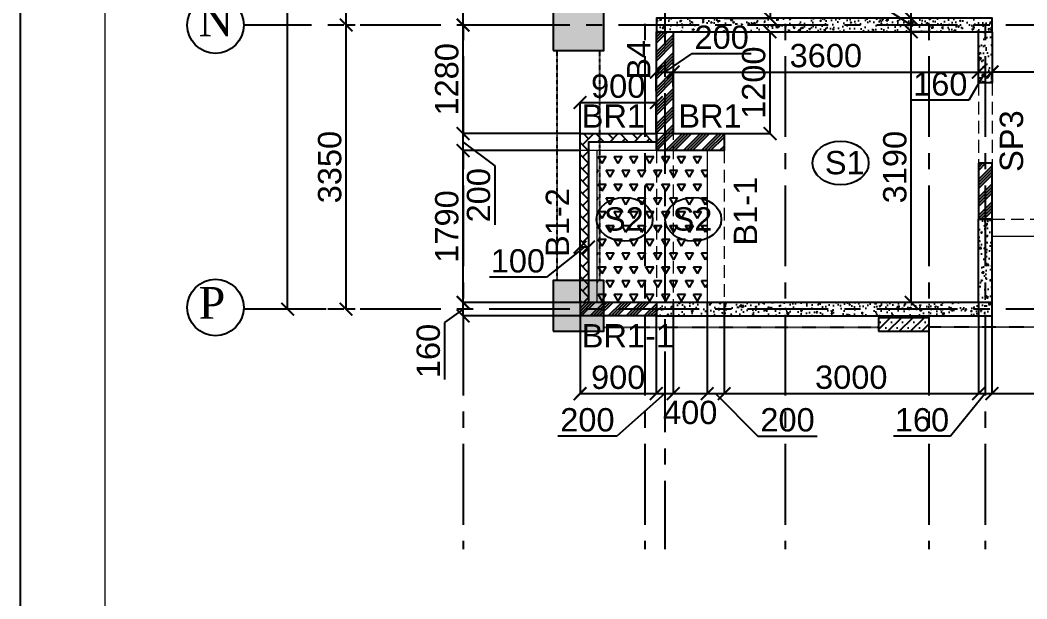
# Model space of a CAD drawing. Header units: inches. Extents: x -1898 to 127651, y -195120 to -109120.
# Drawn here: x -1898 to 9979, y -144135 to -137312 of the extents above; entities that cross this region are included whole.
import ezdxf

# ---------------------------------------------------------------- set-up
doc = ezdxf.new("R2010")
doc.units = ezdxf.units.IN
doc.header["$MEASUREMENT"] = 0
for name, pattern in [('CENTER', [50.8, 31.75, -6.35, 6.35, -6.35]), ('DASHED2', [9.525, 6.35, -3.175]), ('Hidden', [3, 2, -1])]:
    doc.linetypes.add(name, pattern=pattern)
for name, color, linetype in [('160 R.C. WALL HAT', 8, 'Continuous'), ('160 R.C.WALL', 6, 'Continuous'), ('AR-Column', 40, 'Continuous'), ('AR-Hidden', 251, 'DASHED2'), ('BAL. PARAPET WALL', 4, 'Continuous'), ('BEAM TEXT', 4, 'Continuous'), ('DIM', 251, 'Continuous'), ('GIRD CIR', 1, 'Continuous'), ('GIRD TEXT', 4, 'Continuous'), ('GRID', 8, 'CENTER'), ('GRID DIM', 4, 'Continuous'), ('NON S.WALL HATCH', 8, 'Continuous'), ('NON STRUC R.C.WALL', 6, 'Continuous'), ('NON.STRUC.R.C.WALLS', 1, 'Continuous'), ('PARAPET WALL', 4, 'Continuous'), ('SPANRAL BEAM', 3, 'Continuous'), ('SUNKEN', 8, 'Continuous')]:
    doc.layers.add(name, color=color, linetype=linetype)
for name, color, linetype, lineweight in [('BEAMS', 3, 'Continuous', 0), ('JKEC COLHAT', 2, 'Continuous', 20), ('SLAB CIR', 1, 'Continuous', 25), ('SLAB TXT', 3, 'Continuous', 0)]:
    doc.layers.add(name, color=color, linetype=linetype, lineweight=lineweight)
doc.styles.add('T200', font='sanss___.ttf', dxfattribs={"height": 275})
doc.styles.add('T300', font='sanss___.ttf', dxfattribs={"height": 350})
doc.styles.add('T400', font='romantic.ttf')
doc.dimstyles.new('T 200', dxfattribs={"dimtxt": 275, "dimasz": 150, "dimexe": 1, "dimexo": 0, "dimgap": 50, "dimtad": 1, "dimdec": 0, "dimrnd": 5, "dimdsep": 46, "dimtxsty": 'T200', "dimblk": 'ARCHTICK', "dimcen": 2.5, "dimdle": 1, "dimclrd": 5, "dimclre": 253, "dimclrt": 1, "dimadec": 0, "dimazin": 0, "dimtfac": 1, "dimtdec": 0, "dimtmove": 2, "dimatfit": 3, "dimfxl": 0, "dimarcsym": 0})
doc.dimstyles.new('T 300', dxfattribs={"dimtxt": 275, "dimasz": 150, "dimexe": 1, "dimexo": 0, "dimgap": 50, "dimtad": 1, "dimdec": 0, "dimrnd": 5, "dimdsep": 46, "dimtxsty": 'T200', "dimblk": 'ARCHTICK', "dimcen": 2.5, "dimdle": 1, "dimclrd": 5, "dimclre": 253, "dimclrt": 4, "dimadec": 0, "dimazin": 0, "dimtfac": 1, "dimtdec": 0, "dimtmove": 2, "dimatfit": 3, "dimfxl": 0, "dimarcsym": 0})
pattern_1 = [(45, (2346260.05, -240371.21), (-106.066017, 106.066017), []), (45, (2346295.4, -240371.21), (-106.066017, 106.066017), []), (45, (2346330.76, -240371.21), (-106.066017, 106.066017), []), (45, (2346366.12, -240371.21), (-106.066017, 106.066017), [])]
pattern_2 = [(50, (2184721.52, 112605.64), (179.315046, -15.688034), [18.75, -206.25]), (355, (2184721.52, 112605.64), (-34.687833, 188.048033), [15, -165]), (100.4514445, (2184736.47, 112604.33), (144.627212, 172.359998), [15.935048, -175.285528]), (46.1842, (2184721.52, 112655.64), (266.810333, -41.37982), [28.125, -309.375]), (96.635635, (2184743.76, 112652.2), (233.665486, 243.52965), [23.902586, -262.92844]), (351.184164, (2184721.52, 112655.64), (233.665486, 243.52965), [22.5, -247.5]), (21, (2184746.52, 112643.14), (149.226763, -100.654723), [18.75, -206.25]), (326, (2184746.52, 112643.14), (60.828833, 181.287511), [15, -165]), (71.451445, (2184758.96, 112634.75), (210.055594, 80.632788), [15.935047, -175.285528]), (37.5, (2184721.524, 112605.64), (3.0399638, 83.2234635), [0, -163, 0, -167.5, 0, -165.625]), (7.5, (2184721.52, 112605.64), (65.7673844, 98.602928), [0, -95.5, 0, -159.25, 0, -63.125]), (327.5, (2184665.774, 112605.64), (133.455609, -5.638718), [0, -62.5, 0, -195, 0, -258.75]), (317.5, (2184640.77, 112605.64), (145.7965423, 25.0262456), [0, -81.25, 0, -129.5, 0, -183.75])]
pattern_3 = [(45, (-131825.64, 74440.45), (-66.29126, 66.29126), []), (45, (-131759.35, 74440.45), (-66.29126, 66.29126), [0, -93.75])]

# ---------------------------------------------------------------- blocks, each defined once
blk = doc.blocks.new('_ARCHTICK')
at = {"color": 0, "linetype": 'ByBlock', "const_width": 0.15}
blk.add_lwpolyline([(-0.5, -0.5), (0.5, 0.5)], dxfattribs=at)
blk = doc.blocks.new('*D30')
at = {"layer": 'Defpoints', "color": 0}
for p in [(8614, -137450), (8822, -137450, 15), (8822, -140640, 15)]:
    blk.add_point(p, dxfattribs=at)
at = {"layer": 'DIM', "color": 253, "lineweight": -2}
for p, q in [((8822, -137450), (8613, -137450)), ((8822, -140640), (8613, -140640))]:
    blk.add_line(p, q, dxfattribs=at)
at = {"layer": 'DIM', "color": 5, "lineweight": -2}
blk.add_line((8614, -140641), (8614, -137449), dxfattribs=at)
at = {"layer": 'DIM', "color": 5, "lineweight": -2, "xscale": 150, "yscale": 150, "zscale": 150}
for p, rotation in [((8614, -137450), 90), ((8614, -140640), 270)]:
    blk.add_blockref('_ARCHTICK', p, dxfattribs=dict(at, rotation=rotation))
at = {"layer": 'DIM', "color": 1, "insert": (8422, -139045), "char_height": 275, "attachment_point": 5, "rotation": 90, "style": 'T200'}
blk.add_mtext('3190', dxfattribs=at)
blk = doc.blocks.new('*D31')
at = {"layer": 'Defpoints', "color": 0}
for p in [(8614, -137290), (8947, -137290, 15), (8822, -137450, 15)]:
    blk.add_point(p, dxfattribs=at)
at = {"layer": 'DIM', "color": 5, "lineweight": -2}
for p, q in [((8151, -137067), (8151, -136395)), ((8614, -137370), (8151, -137067)), ((8614, -137451), (8614, -137289))]:
    blk.add_line(p, q, dxfattribs=at)
at = {"layer": 'DIM', "color": 253, "lineweight": -2}
for p, q in [((8947, -137290), (8613, -137290)), ((8822, -137450), (8613, -137450))]:
    blk.add_line(p, q, dxfattribs=at)
at = {"layer": 'DIM', "color": 5, "lineweight": -2, "xscale": 150, "yscale": 150, "zscale": 150}
for p, rotation in [((8614, -137290), 90), ((8614, -137450), 270)]:
    blk.add_blockref('_ARCHTICK', p, dxfattribs=dict(at, rotation=rotation))
at = {"layer": 'DIM', "color": 1, "insert": (7959, -136731), "char_height": 275, "attachment_point": 5, "rotation": 90, "style": 'T200'}
blk.add_mtext('160', dxfattribs=at)
blk = doc.blocks.new('*D32')
at = {"layer": 'Defpoints', "color": 0}
for p in [(8614, -134140), (9080, -134140, 15), (8947, -137290, 15)]:
    blk.add_point(p, dxfattribs=at)
at = {"layer": 'DIM', "color": 253, "lineweight": -2}
for p, q in [((9080, -134140), (8613, -134140)), ((8947, -137290), (8613, -137290))]:
    blk.add_line(p, q, dxfattribs=at)
at = {"layer": 'DIM', "color": 5, "lineweight": -2}
blk.add_line((8614, -137291), (8614, -134139), dxfattribs=at)
at = {"layer": 'DIM', "color": 5, "lineweight": -2, "xscale": 150, "yscale": 150, "zscale": 150}
for p, rotation in [((8614, -134140), 90), ((8614, -137290), 270)]:
    blk.add_blockref('_ARCHTICK', p, dxfattribs=dict(at, rotation=rotation))
at = {"layer": 'DIM', "color": 1, "insert": (8422, -135715), "char_height": 275, "attachment_point": 5, "rotation": 90, "style": 'T200'}
blk.add_mtext('3150', dxfattribs=at)
blk = doc.blocks.new('*D36')
at = {"layer": 'Defpoints', "color": 0}
for p in [(5807, -137797, 15), (9407, -137797, 15), (9407, -137924)]:
    blk.add_point(p, dxfattribs=at)
at = {"layer": 'DIM', "color": 253, "lineweight": -2}
for p, q in [((5807, -137797), (5807, -137925)), ((9407, -137797), (9407, -137925))]:
    blk.add_line(p, q, dxfattribs=at)
at = {"layer": 'DIM', "color": 5, "lineweight": -2}
blk.add_line((5806, -137924), (9408, -137924), dxfattribs=at)
at = {"layer": 'DIM', "color": 5, "lineweight": -2, "xscale": 150, "yscale": 150, "zscale": 150, "rotation": 180}
blk.add_blockref('_ARCHTICK', (5807, -137924), dxfattribs=at)
at = {"layer": 'DIM', "color": 5, "lineweight": -2, "xscale": 150, "yscale": 150, "zscale": 150}
blk.add_blockref('_ARCHTICK', (9407, -137924), dxfattribs=at)
at = {"layer": 'DIM', "color": 1, "insert": (7607, -137732), "char_height": 275, "attachment_point": 5, "style": 'T200'}
blk.add_mtext('3600', dxfattribs=at)
blk = doc.blocks.new('*D86')
at = {"layer": 'Defpoints', "color": 0}
for p in [(9407, -137996, 15), (9567, -137924), (9567, -137996, 15)]:
    blk.add_point(p, dxfattribs=at)
at = {"layer": 'DIM', "color": 5, "lineweight": -2}
for p, q in [((9487, -137924), (9293, -138257)), ((9406, -137924), (9568, -137924)), ((9293, -138257), (8621, -138257))]:
    blk.add_line(p, q, dxfattribs=at)
at = {"layer": 'DIM', "color": 253, "lineweight": -2}
for p, q in [((9407, -137996), (9407, -137923)), ((9567, -137996), (9567, -137923))]:
    blk.add_line(p, q, dxfattribs=at)
at = {"layer": 'DIM', "color": 5, "lineweight": -2, "xscale": 150, "yscale": 150, "zscale": 150, "rotation": 180}
blk.add_blockref('_ARCHTICK', (9407, -137924), dxfattribs=at)
at = {"layer": 'DIM', "color": 5, "lineweight": -2, "xscale": 150, "yscale": 150, "zscale": 150}
blk.add_blockref('_ARCHTICK', (9567, -137924), dxfattribs=at)
at = {"layer": 'DIM', "color": 1, "insert": (8957, -138066), "char_height": 275, "attachment_point": 5, "style": 'T200'}
blk.add_mtext('160', dxfattribs=at)
blk = doc.blocks.new('*D87')
at = {"layer": 'Defpoints', "color": 0}
for p in [(5807, -137924), (5807, -138093, 15), (5607, -138150, 15)]:
    blk.add_point(p, dxfattribs=at)
at = {"layer": 'DIM', "color": 5, "lineweight": -2}
for p, q in [((5707, -137924), (6029, -137706)), ((6029, -137706), (6727, -137706)), ((5606, -137924), (5808, -137924))]:
    blk.add_line(p, q, dxfattribs=at)
at = {"layer": 'DIM', "color": 253, "lineweight": -2}
for p, q in [((5607, -138150), (5607, -137923)), ((5807, -138093), (5807, -137923))]:
    blk.add_line(p, q, dxfattribs=at)
at = {"layer": 'DIM', "color": 5, "lineweight": -2, "xscale": 150, "yscale": 150, "zscale": 150, "rotation": 180}
blk.add_blockref('_ARCHTICK', (5607, -137924), dxfattribs=at)
at = {"layer": 'DIM', "color": 5, "lineweight": -2, "xscale": 150, "yscale": 150, "zscale": 150}
blk.add_blockref('_ARCHTICK', (5807, -137924), dxfattribs=at)
at = {"layer": 'DIM', "color": 1, "insert": (6378, -137515), "char_height": 275, "attachment_point": 5, "style": 'T200'}
blk.add_mtext('200', dxfattribs=at)
blk = doc.blocks.new('*D88')
at = {"layer": 'Defpoints', "color": 0}
for p in [(9567, -137959), (11367, -137923), (11367, -137959, 15)]:
    blk.add_point(p, dxfattribs=at)
at = {"layer": 'DIM', "color": 5, "lineweight": -2}
blk.add_line((9566, -137923), (11368, -137923), dxfattribs=at)
at = {"layer": 'DIM', "color": 253, "lineweight": -2}
for p, q in [((9567, -137959), (9567, -137922)), ((11367, -137959), (11367, -137922))]:
    blk.add_line(p, q, dxfattribs=at)
at = {"layer": 'DIM', "color": 5, "lineweight": -2, "xscale": 150, "yscale": 150, "zscale": 150, "rotation": 180}
blk.add_blockref('_ARCHTICK', (9567, -137923), dxfattribs=at)
at = {"layer": 'DIM', "color": 5, "lineweight": -2, "xscale": 150, "yscale": 150, "zscale": 150}
blk.add_blockref('_ARCHTICK', (11367, -137923), dxfattribs=at)
at = {"layer": 'DIM', "color": 1, "insert": (10467, -137731), "char_height": 275, "attachment_point": 5, "style": 'T200'}
blk.add_mtext('1800', dxfattribs=at)
blk = doc.blocks.new('*D104')
at = {"layer": 'Defpoints', "color": 0}
for p in [(4707, -140800, 15), (5607, -140800, 15), (5607, -141716)]:
    blk.add_point(p, dxfattribs=at)
at = {"layer": 'DIM', "color": 253, "lineweight": -2}
for p, q in [((4707, -140800), (4707, -141717)), ((5607, -140800), (5607, -141717))]:
    blk.add_line(p, q, dxfattribs=at)
at = {"layer": 'DIM', "color": 5, "lineweight": -2}
blk.add_line((4706, -141716), (5608, -141716), dxfattribs=at)
at = {"layer": 'DIM', "color": 5, "lineweight": -2, "xscale": 150, "yscale": 150, "zscale": 150, "rotation": 180}
blk.add_blockref('_ARCHTICK', (4707, -141716), dxfattribs=at)
at = {"layer": 'DIM', "color": 5, "lineweight": -2, "xscale": 150, "yscale": 150, "zscale": 150}
blk.add_blockref('_ARCHTICK', (5607, -141716), dxfattribs=at)
at = {"layer": 'DIM', "color": 1, "insert": (5157, -141525), "char_height": 275, "attachment_point": 5, "style": 'T200'}
blk.add_mtext('900', dxfattribs=at)
blk = doc.blocks.new('*D105')
at = {"layer": 'Defpoints', "color": 0}
for p in [(5807, -140640, 15), (5607, -140800, 15), (5807, -141716)]:
    blk.add_point(p, dxfattribs=at)
at = {"layer": 'DIM', "color": 253, "lineweight": -2}
for p, q in [((5807, -140640), (5807, -141717)), ((5607, -140800), (5607, -141717))]:
    blk.add_line(p, q, dxfattribs=at)
at = {"layer": 'DIM', "color": 5, "lineweight": -2}
for p, q in [((5707, -141716), (5143, -142217)), ((5606, -141716), (5808, -141716)), ((5143, -142217), (4445, -142217))]:
    blk.add_line(p, q, dxfattribs=at)
at = {"layer": 'DIM', "color": 5, "lineweight": -2, "xscale": 150, "yscale": 150, "zscale": 150, "rotation": 180}
blk.add_blockref('_ARCHTICK', (5607, -141716), dxfattribs=at)
at = {"layer": 'DIM', "color": 5, "lineweight": -2, "xscale": 150, "yscale": 150, "zscale": 150}
blk.add_blockref('_ARCHTICK', (5807, -141716), dxfattribs=at)
at = {"layer": 'DIM', "color": 1, "insert": (4794, -142026), "char_height": 275, "attachment_point": 5, "style": 'T200'}
blk.add_mtext('200', dxfattribs=at)
blk = doc.blocks.new('*D106')
at = {"layer": 'Defpoints', "color": 0}
for p in [(5807, -140640, 15), (6207, -140640, 15), (6207, -141716)]:
    blk.add_point(p, dxfattribs=at)
at = {"layer": 'DIM', "color": 253, "lineweight": -2}
for p, q in [((5807, -140640), (5807, -141717)), ((6207, -140640), (6207, -141717))]:
    blk.add_line(p, q, dxfattribs=at)
at = {"layer": 'DIM', "color": 5, "lineweight": -2}
blk.add_line((5806, -141716), (6208, -141716), dxfattribs=at)
at = {"layer": 'DIM', "color": 5, "lineweight": -2, "xscale": 150, "yscale": 150, "zscale": 150, "rotation": 180}
blk.add_blockref('_ARCHTICK', (5807, -141716), dxfattribs=at)
at = {"layer": 'DIM', "color": 5, "lineweight": -2, "xscale": 150, "yscale": 150, "zscale": 150}
blk.add_blockref('_ARCHTICK', (6207, -141716), dxfattribs=at)
at = {"layer": 'DIM', "color": 1, "insert": (6007, -141939), "char_height": 275, "attachment_point": 5, "style": 'T200'}
blk.add_mtext('400', dxfattribs=at)
blk = doc.blocks.new('*D107')
at = {"layer": 'Defpoints', "color": 0}
for p in [(6207, -140640, 15), (6407, -140640, 15), (6407, -141716)]:
    blk.add_point(p, dxfattribs=at)
at = {"layer": 'DIM', "color": 253, "lineweight": -2}
for p, q in [((6207, -140640), (6207, -141717)), ((6407, -140640), (6407, -141717))]:
    blk.add_line(p, q, dxfattribs=at)
at = {"layer": 'DIM', "color": 5, "lineweight": -2}
for p, q in [((6206, -141716), (6408, -141716)), ((6307, -141716), (6806, -142217)), ((6806, -142217), (7505, -142217))]:
    blk.add_line(p, q, dxfattribs=at)
at = {"layer": 'DIM', "color": 5, "lineweight": -2, "xscale": 150, "yscale": 150, "zscale": 150, "rotation": 180}
blk.add_blockref('_ARCHTICK', (6207, -141716), dxfattribs=at)
at = {"layer": 'DIM', "color": 5, "lineweight": -2, "xscale": 150, "yscale": 150, "zscale": 150}
blk.add_blockref('_ARCHTICK', (6407, -141716), dxfattribs=at)
at = {"layer": 'DIM', "color": 1, "insert": (7155, -142026), "char_height": 275, "attachment_point": 5, "style": 'T200'}
blk.add_mtext('200', dxfattribs=at)
blk = doc.blocks.new('*D108')
at = {"layer": 'Defpoints', "color": 0}
for p in [(6407, -140640, 15), (9407, -140640, 15), (9407, -141716)]:
    blk.add_point(p, dxfattribs=at)
at = {"layer": 'DIM', "color": 253, "lineweight": -2}
for p, q in [((6407, -140640), (6407, -141717)), ((9407, -140640), (9407, -141717))]:
    blk.add_line(p, q, dxfattribs=at)
at = {"layer": 'DIM', "color": 5, "lineweight": -2}
blk.add_line((6406, -141716), (9408, -141716), dxfattribs=at)
at = {"layer": 'DIM', "color": 5, "lineweight": -2, "xscale": 150, "yscale": 150, "zscale": 150, "rotation": 180}
blk.add_blockref('_ARCHTICK', (6407, -141716), dxfattribs=at)
at = {"layer": 'DIM', "color": 5, "lineweight": -2, "xscale": 150, "yscale": 150, "zscale": 150}
blk.add_blockref('_ARCHTICK', (9407, -141716), dxfattribs=at)
at = {"layer": 'DIM', "color": 1, "insert": (7907, -141524), "char_height": 275, "attachment_point": 5, "style": 'T200'}
blk.add_mtext('3000', dxfattribs=at)
blk = doc.blocks.new('*D109')
at = {"layer": 'Defpoints', "color": 0}
for p in [(9407, -140640, 15), (9567, -140800, 15), (9567, -141716)]:
    blk.add_point(p, dxfattribs=at)
at = {"layer": 'DIM', "color": 253, "lineweight": -2}
for p, q in [((9407, -140640), (9407, -141717)), ((9567, -140800), (9567, -141717))]:
    blk.add_line(p, q, dxfattribs=at)
at = {"layer": 'DIM', "color": 5, "lineweight": -2}
for p, q in [((9487, -141716), (9077, -142218)), ((9406, -141716), (9568, -141716)), ((9077, -142218), (8405, -142218))]:
    blk.add_line(p, q, dxfattribs=at)
at = {"layer": 'DIM', "color": 5, "lineweight": -2, "xscale": 150, "yscale": 150, "zscale": 150, "rotation": 180}
blk.add_blockref('_ARCHTICK', (9407, -141716), dxfattribs=at)
at = {"layer": 'DIM', "color": 5, "lineweight": -2, "xscale": 150, "yscale": 150, "zscale": 150}
blk.add_blockref('_ARCHTICK', (9567, -141716), dxfattribs=at)
at = {"layer": 'DIM', "color": 1, "insert": (8741, -142026), "char_height": 275, "attachment_point": 5, "style": 'T200'}
blk.add_mtext('160', dxfattribs=at)
blk = doc.blocks.new('*D110')
at = {"layer": 'Defpoints', "color": 0}
for p in [(9567, -140800, 15), (11367, -140800, 15), (11367, -141716)]:
    blk.add_point(p, dxfattribs=at)
at = {"layer": 'DIM', "color": 253, "lineweight": -2}
for p, q in [((9567, -140800), (9567, -141717)), ((11367, -140800), (11367, -141717))]:
    blk.add_line(p, q, dxfattribs=at)
at = {"layer": 'DIM', "color": 5, "lineweight": -2}
blk.add_line((9566, -141716), (11368, -141716), dxfattribs=at)
at = {"layer": 'DIM', "color": 5, "lineweight": -2, "xscale": 150, "yscale": 150, "zscale": 150, "rotation": 180}
blk.add_blockref('_ARCHTICK', (9567, -141716), dxfattribs=at)
at = {"layer": 'DIM', "color": 5, "lineweight": -2, "xscale": 150, "yscale": 150, "zscale": 150}
blk.add_blockref('_ARCHTICK', (11367, -141716), dxfattribs=at)
at = {"layer": 'DIM', "color": 1, "insert": (10467, -141525), "char_height": 275, "attachment_point": 5, "style": 'T200'}
blk.add_mtext('1800', dxfattribs=at)
blk = doc.blocks.new('*D118')
at = {"layer": 'Defpoints', "color": 0}
for p in [(5607, -138284), (4707, -138650, 15), (5607, -138650, 15)]:
    blk.add_point(p, dxfattribs=at)
at = {"layer": 'DIM', "color": 5, "lineweight": -2}
blk.add_line((4706, -138284), (5608, -138284), dxfattribs=at)
at = {"layer": 'DIM', "color": 253, "lineweight": -2}
for p, q in [((4707, -138650), (4707, -138283)), ((5607, -138650), (5607, -138283))]:
    blk.add_line(p, q, dxfattribs=at)
at = {"layer": 'DIM', "color": 5, "lineweight": -2, "xscale": 150, "yscale": 150, "zscale": 150, "rotation": 180}
blk.add_blockref('_ARCHTICK', (4707, -138284), dxfattribs=at)
at = {"layer": 'DIM', "color": 5, "lineweight": -2, "xscale": 150, "yscale": 150, "zscale": 150}
blk.add_blockref('_ARCHTICK', (5607, -138284), dxfattribs=at)
at = {"layer": 'DIM', "color": 1, "insert": (5157, -138092), "char_height": 275, "attachment_point": 5, "style": 'T200'}
blk.add_mtext('900', dxfattribs=at)
blk = doc.blocks.new('*D119')
at = {"layer": 'Defpoints', "color": 0}
for p in [(4707, -139988), (4707, -140110, 15), (4807, -140110, 15)]:
    blk.add_point(p, dxfattribs=at)
at = {"layer": 'DIM', "color": 5, "lineweight": -2}
for p, q in [((4757, -139988), (4310, -140344)), ((4808, -139988), (4706, -139988)), ((4310, -140344), (3638, -140344))]:
    blk.add_line(p, q, dxfattribs=at)
at = {"layer": 'DIM', "color": 253, "lineweight": -2}
for p, q in [((4707, -140110), (4707, -139987)), ((4807, -140110), (4807, -139987))]:
    blk.add_line(p, q, dxfattribs=at)
at = {"layer": 'DIM', "color": 5, "lineweight": -2, "xscale": 150, "yscale": 150, "zscale": 150, "rotation": 180}
blk.add_blockref('_ARCHTICK', (4707, -139988), dxfattribs=at)
at = {"layer": 'DIM', "color": 5, "lineweight": -2, "xscale": 150, "yscale": 150, "zscale": 150}
blk.add_blockref('_ARCHTICK', (4807, -139988), dxfattribs=at)
at = {"layer": 'DIM', "color": 1, "insert": (3974, -140152), "char_height": 275, "attachment_point": 5, "style": 'T200'}
blk.add_mtext('100', dxfattribs=at)
blk = doc.blocks.new('*D125')
at = {"layer": 'Defpoints', "color": 0}
for p in [(3327, -140640), (4707, -140640, 15), (4707, -140800)]:
    blk.add_point(p, dxfattribs=at)
at = {"layer": 'DIM', "color": 5, "lineweight": -2}
for p, q in [((3327, -140720), (3110, -140877)), ((3327, -140801), (3327, -140639)), ((3110, -140877), (3110, -141549))]:
    blk.add_line(p, q, dxfattribs=at)
at = {"layer": 'DIM', "color": 253, "lineweight": -2}
for p, q in [((4707, -140640), (3326, -140640)), ((4707, -140800), (3326, -140800))]:
    blk.add_line(p, q, dxfattribs=at)
at = {"layer": 'DIM', "color": 5, "lineweight": -2, "xscale": 150, "yscale": 150, "zscale": 150}
for p, rotation in [((3327, -140640), 90), ((3327, -140800), 270)]:
    blk.add_blockref('_ARCHTICK', p, dxfattribs=dict(at, rotation=rotation))
at = {"layer": 'DIM', "color": 1, "insert": (2918, -141213), "char_height": 275, "attachment_point": 5, "rotation": 90, "style": 'T200'}
blk.add_mtext('160', dxfattribs=at)
blk = doc.blocks.new('*D126')
at = {"layer": 'Defpoints', "color": 0}
for p in [(3327, -138850), (4707, -138850, 15), (4707, -140640, 15)]:
    blk.add_point(p, dxfattribs=at)
at = {"layer": 'DIM', "color": 253, "lineweight": -2}
for p, q in [((4707, -138850), (3326, -138850)), ((4707, -140640), (3326, -140640))]:
    blk.add_line(p, q, dxfattribs=at)
at = {"layer": 'DIM', "color": 5, "lineweight": -2}
blk.add_line((3327, -140641), (3327, -138849), dxfattribs=at)
at = {"layer": 'DIM', "color": 5, "lineweight": -2, "xscale": 150, "yscale": 150, "zscale": 150}
for p, rotation in [((3327, -138850), 90), ((3327, -140640), 270)]:
    blk.add_blockref('_ARCHTICK', p, dxfattribs=dict(at, rotation=rotation))
at = {"layer": 'DIM', "color": 1, "insert": (3136, -139745), "char_height": 275, "attachment_point": 5, "rotation": 90, "style": 'T200'}
blk.add_mtext('1790', dxfattribs=at)
blk = doc.blocks.new('*D127')
at = {"layer": 'Defpoints', "color": 0}
for p in [(3327, -138650), (4707, -138650, 15), (4707, -138850, 15)]:
    blk.add_point(p, dxfattribs=at)
at = {"layer": 'DIM', "color": 253, "lineweight": -2}
for p, q in [((4707, -138650), (3326, -138650)), ((4707, -138850), (3326, -138850))]:
    blk.add_line(p, q, dxfattribs=at)
at = {"layer": 'DIM', "color": 5, "lineweight": -2}
for p, q in [((3327, -138851), (3327, -138649)), ((3327, -138750), (3703, -139028)), ((3703, -139028), (3703, -139726))]:
    blk.add_line(p, q, dxfattribs=at)
at = {"layer": 'DIM', "color": 5, "lineweight": -2, "xscale": 150, "yscale": 150, "zscale": 150}
for p, rotation in [((3327, -138650), 90), ((3327, -138850), 270)]:
    blk.add_blockref('_ARCHTICK', p, dxfattribs=dict(at, rotation=rotation))
at = {"layer": 'DIM', "color": 1, "insert": (3511, -139377), "char_height": 275, "attachment_point": 5, "rotation": 90, "style": 'T200'}
blk.add_mtext('200', dxfattribs=at)
blk = doc.blocks.new('*D128')
at = {"layer": 'Defpoints', "color": 0}
for p in [(3327, -137370), (3719, -137370, 15), (4707, -138650, 15)]:
    blk.add_point(p, dxfattribs=at)
at = {"layer": 'DIM', "color": 253, "lineweight": -2}
for p, q in [((3719, -137370), (3326, -137370)), ((4707, -138650), (3326, -138650))]:
    blk.add_line(p, q, dxfattribs=at)
at = {"layer": 'DIM', "color": 5, "lineweight": -2}
blk.add_line((3327, -138651), (3327, -137369), dxfattribs=at)
at = {"layer": 'DIM', "color": 5, "lineweight": -2, "xscale": 150, "yscale": 150, "zscale": 150}
for p, rotation in [((3327, -137370), 90), ((3327, -138650), 270)]:
    blk.add_blockref('_ARCHTICK', p, dxfattribs=dict(at, rotation=rotation))
at = {"layer": 'DIM', "color": 1, "insert": (3136, -138010), "char_height": 275, "attachment_point": 5, "rotation": 90, "style": 'T200'}
blk.add_mtext('1280', dxfattribs=at)
blk = doc.blocks.new('*D129')
at = {"layer": 'Defpoints', "color": 0}
for p in [(3327, -136090), (4707, -136090, 15), (3719, -137370, 15)]:
    blk.add_point(p, dxfattribs=at)
at = {"layer": 'DIM', "color": 253, "lineweight": -2}
for p, q in [((4707, -136090), (3326, -136090)), ((3719, -137370), (3326, -137370))]:
    blk.add_line(p, q, dxfattribs=at)
at = {"layer": 'DIM', "color": 5, "lineweight": -2}
blk.add_line((3327, -137371), (3327, -136089), dxfattribs=at)
at = {"layer": 'DIM', "color": 5, "lineweight": -2, "xscale": 150, "yscale": 150, "zscale": 150}
for p, rotation in [((3327, -136090), 90), ((3327, -137370), 270)]:
    blk.add_blockref('_ARCHTICK', p, dxfattribs=dict(at, rotation=rotation))
at = {"layer": 'DIM', "color": 1, "insert": (3136, -136730), "char_height": 275, "attachment_point": 5, "rotation": 90, "style": 'T200'}
blk.add_mtext('1280', dxfattribs=at)
blk = doc.blocks.new('*D200')
at = {"layer": 'Defpoints', "color": 0}
for p in [(1257, -117070), (1713, -117070, 15), (1713, -140720, 15)]:
    blk.add_point(p, dxfattribs=at)
at = {"layer": 'GRID DIM', "color": 253, "lineweight": -2}
for p, q in [((1713, -117070), (1256, -117070)), ((1713, -140720), (1256, -140720))]:
    blk.add_line(p, q, dxfattribs=at)
at = {"layer": 'GRID DIM', "color": 5, "lineweight": -2}
blk.add_line((1257, -140721), (1257, -117069), dxfattribs=at)
at = {"layer": 'GRID DIM', "color": 5, "lineweight": -2, "xscale": 150, "yscale": 150, "zscale": 150}
for p, rotation in [((1257, -117070), 90), ((1257, -140720), 270)]:
    blk.add_blockref('_ARCHTICK', p, dxfattribs=dict(at, rotation=rotation))
at = {"layer": 'GRID DIM', "color": 4, "insert": (1065, -128895), "char_height": 275, "attachment_point": 5, "rotation": 90, "style": 'T200'}
blk.add_mtext('23650', dxfattribs=at)
blk = doc.blocks.new('*D201')
at = {"layer": 'Defpoints', "color": 0}
for p in [(1947, -137370), (2054, -137370, 15), (2054, -140720, 15)]:
    blk.add_point(p, dxfattribs=at)
at = {"layer": 'GRID DIM', "color": 253, "lineweight": -2}
for p, q in [((2054, -137370), (1946, -137370)), ((2054, -140720), (1946, -140720))]:
    blk.add_line(p, q, dxfattribs=at)
at = {"layer": 'GRID DIM', "color": 5, "lineweight": -2}
blk.add_line((1947, -140721), (1947, -137369), dxfattribs=at)
at = {"layer": 'GRID DIM', "color": 5, "lineweight": -2, "xscale": 150, "yscale": 150, "zscale": 150}
for p, rotation in [((1947, -137370), 90), ((1947, -140720), 270)]:
    blk.add_blockref('_ARCHTICK', p, dxfattribs=dict(at, rotation=rotation))
at = {"layer": 'GRID DIM', "color": 4, "insert": (1755, -139045), "char_height": 275, "attachment_point": 5, "rotation": 90, "style": 'T200'}
blk.add_mtext('3350', dxfattribs=at)
blk = doc.blocks.new('*D202')
at = {"layer": 'Defpoints', "color": 0}
for p in [(1947, -134060), (2122, -134060, 15), (2054, -137370, 15)]:
    blk.add_point(p, dxfattribs=at)
at = {"layer": 'GRID DIM', "color": 253, "lineweight": -2}
for p, q in [((2122, -134060), (1946, -134060)), ((2054, -137370), (1946, -137370))]:
    blk.add_line(p, q, dxfattribs=at)
at = {"layer": 'GRID DIM', "color": 5, "lineweight": -2}
blk.add_line((1947, -137371), (1947, -134059), dxfattribs=at)
at = {"layer": 'GRID DIM', "color": 5, "lineweight": -2, "xscale": 150, "yscale": 150, "zscale": 150}
for p, rotation in [((1947, -134060), 90), ((1947, -137370), 270)]:
    blk.add_blockref('_ARCHTICK', p, dxfattribs=dict(at, rotation=rotation))
at = {"layer": 'GRID DIM', "color": 4, "insert": (1755, -135715), "char_height": 275, "attachment_point": 5, "rotation": 90, "style": 'T200'}
blk.add_mtext('3310', dxfattribs=at)
blk = doc.blocks.new('*D781')
at = {"layer": 'Defpoints', "color": 0}
for p in [(6407, -137450, 15), (6949, -137450), (6407, -138650, 15)]:
    blk.add_point(p, dxfattribs=at)
at = {"layer": 'DIM', "color": 253, "lineweight": -2}
for p, q in [((6407, -137450), (6950, -137450)), ((6407, -138650), (6950, -138650))]:
    blk.add_line(p, q, dxfattribs=at)
at = {"layer": 'DIM', "color": 5, "lineweight": -2}
blk.add_line((6949, -138651), (6949, -137449), dxfattribs=at)
at = {"layer": 'DIM', "color": 5, "lineweight": -2, "xscale": 150, "yscale": 150, "zscale": 150}
for p, rotation in [((6949, -137450), 90), ((6949, -138650), 270)]:
    blk.add_blockref('_ARCHTICK', p, dxfattribs=dict(at, rotation=rotation))
at = {"layer": 'DIM', "color": 1, "insert": (6757, -138050), "char_height": 275, "attachment_point": 5, "rotation": 90, "style": 'T200'}
blk.add_mtext('1200', dxfattribs=at)
blk = doc.blocks.new('*D782')
at = {"layer": 'Defpoints', "color": 0}
for p in [(6407, -136090, 15), (6407, -137290, 15), (6949, -137290)]:
    blk.add_point(p, dxfattribs=at)
at = {"layer": 'DIM', "color": 253, "lineweight": -2}
for p, q in [((6407, -136090), (6950, -136090)), ((6407, -137290), (6950, -137290))]:
    blk.add_line(p, q, dxfattribs=at)
at = {"layer": 'DIM', "color": 5, "lineweight": -2}
blk.add_line((6949, -136089), (6949, -137291), dxfattribs=at)
at = {"layer": 'DIM', "color": 5, "lineweight": -2, "xscale": 150, "yscale": 150, "zscale": 150}
for p, rotation in [((6949, -136090), 90), ((6949, -137290), 270)]:
    blk.add_blockref('_ARCHTICK', p, dxfattribs=dict(at, rotation=rotation))
at = {"layer": 'DIM', "color": 1, "insert": (6757, -136690), "char_height": 275, "attachment_point": 5, "rotation": 90, "style": 'T200'}
blk.add_mtext('1200', dxfattribs=at)
blk = doc.blocks.new('A$C02A55DAE')
at = {"layer": 'NON S.WALL HATCH'}
h = blk.add_hatch(dxfattribs=at)
h.set_pattern_fill('SACNCR', color=256, scale=1000)
h.set_pattern_definition(pattern_3)
h.paths.add_polyline_path([(-774, -21790), (-174, -21790), (-174, -21190), (-774, -21190)])
h.paths.add_polyline_path([(-774, -18480), (-174, -18480), (-174, -17880), (-774, -17880)])
h.paths.add_polyline_path([(-774, -15170), (-174, -15170), (-174, -14570), (-774, -14570)])
h.paths.add_polyline_path([(-774, -11940), (-174, -11940), (-174, -11680), (-774, -11680)])
h = blk.add_hatch(dxfattribs=at)
h.set_pattern_fill('SACNCR', color=256, scale=1000)
h.set_pattern_definition(pattern_3)
h.paths.add_polyline_path([(3064, -21790), (3664, -21790), (3664, -21630), (3064, -21630)])
h.paths.add_polyline_path([(6901, -21790), (7501, -21790), (7501, -21630), (6901, -21630)])
at = {"layer": 'AR-Column', "color": 4, "elevation": -29}
for points in [[(-774, -18480), (-174, -18480), (-174, -17880), (-774, -17880)], [(-774, -21790), (-174, -21790), (-174, -21190), (-774, -21190)], [(3064, -21790), (3664, -21790), (3664, -21630), (3064, -21630)]]:
    blk.add_lwpolyline(points, close=True, dxfattribs=at)
at = {"layer": 'AR-Hidden', "ltscale": 0.009}
for p, q in [((-726, -21190, -29), (-726, -18480, -29)), ((-221, -21190, -29), (-221, -18480, -29)), ((-174, -21740, -29), (3064, -21740, -29)), ((6901, -21740, -29), (3664, -21740, -29))]:
    blk.add_line(p, q, dxfattribs=at)

msp = doc.modelspace()

# ---------------------------------------------------------------- hatches: boundary and pattern name
at = {"layer": '160 R.C. WALL HAT'}
h = msp.add_hatch(dxfattribs=at)
h.set_pattern_fill('AR-CONC', color=256, scale=25)
h.set_pattern_definition(pattern_2)
h.paths.add_polyline_path([(5607.4, -137290.2), (5607.4, -137450.2), (9567.4, -137450.2), (9567.4, -137290.2)])
h = msp.add_hatch(dxfattribs=at)
h.set_pattern_fill('AR-CONC', color=256, scale=25)
h.set_pattern_definition(pattern_2)
h.paths.add_polyline_path([(9407.4, -138050.2), (9567.4, -138050.2), (9567.4, -137450.2), (9407.4, -137450.2)])
h = msp.add_hatch(dxfattribs=at)
h.set_pattern_fill('AR-CONC', color=256, scale=25)
h.set_pattern_definition(pattern_2)
h.paths.add_polyline_path([(9567.4, -139658.8), (9407.4, -139658.8), (9407.4, -140640.2), (9567.4, -140640.2)])
h = msp.add_hatch(dxfattribs=at)
h.set_pattern_fill('AR-CONC', color=256, scale=25)
h.set_pattern_definition(pattern_2)
h.paths.add_polyline_path([(9567.4, -140800.2), (9567.4, -140640.2), (5607.4, -140640.2), (5607.4, -140800.2)])
at = {"layer": 'BAL. PARAPET WALL'}
h = msp.add_hatch(dxfattribs=at)
h.set_pattern_fill('AR-HBONE', color=256, style=0)
h.set_pattern_definition([(45, (-2120350.89, 355921.15), (1e-14, 143.684098), [304.8, -101.6]), (135, (-2120279.05, 355993), (1e-14, 143.684098), [304.8, -101.6])])
h.paths.add_polyline_path([(4807.4, -140640.2), (4707.4, -140640.2), (4707.4, -138650.2), (5607.4, -138650.2), (5607.4, -138750.2), (4807.4, -138750.2)])
at = {"layer": 'NON STRUC R.C.WALL'}
h = msp.add_hatch(dxfattribs=at)
h.set_pattern_fill('ANSI34', color=1, scale=200)
h.set_pattern_definition(pattern_1)
h.paths.add_polyline_path([(5807.4, -137450.2), (5807.4, -138650.2), (6407.4, -138650.2), (6407.4, -138850.2), (5607.4, -138850.2), (5607.4, -137450.2)])
h = msp.add_hatch(dxfattribs=at)
h.set_pattern_fill('ANSI34', color=1, scale=200)
h.set_pattern_definition(pattern_1)
h.paths.add_polyline_path([(9407.4, -139000.2), (9407.4, -139658.8), (9567.4, -139658.8), (9567.4, -139000.2)])
h = msp.add_hatch(dxfattribs=at)
h.set_pattern_fill('ANSI34', color=1, scale=200)
h.set_pattern_definition(pattern_1)
h.paths.add_polyline_path([(5607.4, -140640.2), (4707.4, -140640.2), (4707.4, -140800.2), (5607.4, -140800.2)])
at = {"layer": 'SUNKEN'}
h = msp.add_hatch(dxfattribs=at)
h.set_pattern_fill('TRIANG', color=256, scale=500)
h.set_pattern_definition([(60, (2301842.9, -345548.81), (-93.75, 162.379763), [93.75, -93.75]), (120, (2301842.9, -345548.81), (-187.5, 1e-07), [93.75, -93.75]), (0, (2301796.02, -345467.62), (93.75, 162.379763), [93.75, -93.75])])
h.paths.add_polyline_path([(4907.4, -138850.2), (6207.4, -138850.2), (6207.4, -140640.2), (4907.4, -140640.2)])

# ---------------------------------------------------------------- linework, layer by layer
at = {"layer": '160 R.C.WALL'}
for p, q in [((9567.4, -139658.8, 14.7), (9407.4, -139658.8, 14.7)), ((9407.4, -140640.2, 14.7), (9407.4, -139658.8, 14.7)), ((9407.4, -139658.8, 14.7), (9567.4, -139658.8, 14.7)), ((9567.4, -140640.2, 14.7), (9567.4, -139658.8, 14.7))]:
    msp.add_line(p, q, dxfattribs=at)
at = {"layer": '160 R.C.WALL', "elevation": 14.7}
for points in [[(9567.4, -137450.2), (9567.4, -137290.2), (5607.4, -137290.2), (5607.4, -137450.2)], [(9567.4, -140800.2), (9567.4, -140640.2), (5607.4, -140640.2), (5607.4, -140800.2)]]:
    msp.add_lwpolyline(points, close=True, dxfattribs=at)
msp.add_lwpolyline([(9567.4, -137450.2), (9567.4, -138050.2), (9407.4, -138050.2), (9407.4, -137450.2)], dxfattribs=at)
at = {"layer": 'BAL. PARAPET WALL', "elevation": 14.7}
msp.add_lwpolyline([(4807.4, -140640.2), (4707.4, -140640.2), (4707.4, -138650.2), (5607.4, -138650.2), (5607.4, -138750.2), (4807.4, -138750.2), (4807.4, -140640.2)], dxfattribs=at)
at = {"layer": 'BEAMS', "color": 4, "linetype": 'Continuous', "ltscale": 0.01}
for p, q in [((5607.4, -137450.2, 14.7), (5607.4, -138850.2, 14.7)), ((6407.4, -138650.2, 14.7), (4707.4, -138650.2, 14.7)), ((4707.4, -140640.2, 14.7), (4707.4, -138650.2, 14.7)), ((6407.4, -138850.2, 14.7), (4707.4, -138850.2, 14.7)), ((4907.4, -140640.2, 14.7), (4907.4, -138850.2, 14.7)), ((6207.4, -138850.2, 14.7), (6207.4, -140640.2, 14.7)), ((9567.4, -139858.8, 14.7), (11367.4, -139858.8, 14.7))]:
    msp.add_line(p, q, dxfattribs=at)
at = {"layer": 'BEAMS', "linetype": 'Hidden', "ltscale": 75}
for p, q in [((5807.4, -137450.2, 14.7), (5807.4, -140640.2, 14.7)), ((9407.4, -138050.2, 14.7), (9407.4, -139658.8, 14.7)), ((9567.4, -138050.2, 14.7), (9567.4, -139658.8, 14.7)), ((5607.4, -138850.2, 14.7), (5607.4, -140640.2, 14.7)), ((6407.4, -138850.2, 14.7), (6407.4, -140640.2, 14.7)), ((9567.4, -139658.8, 14.7), (11367.4, -139658.8, 14.7))]:
    msp.add_line(p, q, dxfattribs=at)
at = {"layer": 'Defpoints', "ltscale": 0.2}
msp.add_lwpolyline([(-1898.4, -195120.3), (120101.6, -195120.3), (120101.6, -109120.3), (-1898.4, -109120.3)], close=True, dxfattribs=at)
at = {"layer": 'GIRD CIR'}
for centre in [(406.1, -137370.2, 14.7), (406.1, -140700.2, 14.7)]:
    msp.add_circle(centre, 333.3, dxfattribs=at)
at = {"layer": 'GRID', "ltscale": 30}
for p, q in [((3327.4, -111829.1, 14.7), (3327.4, -143550.6, 14.7)), ((5472.4, -111829.1, 14.7), (5472.4, -143550.6, 14.7)), ((7127.4, -111829.1, 14.7), (7127.4, -143550.6, 14.7)), ((8822.4, -111829.1, 14.7), (8822.4, -143550.6, 14.7)), ((9487.4, -111829.1, 14.7), (9487.4, -143550.6, 14.7)), ((5707.4, -112263.4, 14.7), (5707.4, -143550.6, 14.7)), ((86883.8, -137370.2, 14.7), (739.5, -137370.2, 14.7)), ((86883.8, -140720.2, 14.7), (739.5, -140720.2, 14.7))]:
    msp.add_line(p, q, dxfattribs=at)
at = {"layer": 'JKEC COLHAT', "ltscale": 0.2}
msp.add_lwpolyline([(-898.4, -194120.3), (119101.6, -194120.3), (119101.6, -110120.3), (-898.4, -110120.3)], close=True, dxfattribs=at)
at = {"layer": 'NON.STRUC.R.C.WALLS'}
for p, q in [((5607.4, -140640.2, 14.7), (4707.4, -140640.2, 14.7)), ((4707.4, -140640.2, 14.7), (4707.4, -140800.2, 14.7)), ((5607.4, -140800.2, 14.7), (4707.4, -140800.2, 14.7))]:
    msp.add_line(p, q, dxfattribs=at)
at = {"layer": 'NON.STRUC.R.C.WALLS', "elevation": 14.7}
msp.add_lwpolyline([(5807.4, -137450.2), (5807.4, -138650.2), (6407.4, -138650.2), (6407.4, -138850.2), (5607.4, -138850.2), (5607.4, -137450.2)], dxfattribs=at)
msp.add_lwpolyline([(9407.4, -139000.2), (9407.4, -139658.8), (9567.4, -139658.8), (9567.4, -139000.2)], close=True, dxfattribs=at)
at = {"layer": 'PARAPET WALL'}
msp.add_line((6407.4, -138650.2, 14.7), (6407.4, -138850.2, 14.7), dxfattribs=at)
at = {"layer": 'SLAB CIR'}
for centre in [(7780.2, -138996.5, -0.7), (5232.5, -139660.8, -0.7), (6043, -139660.8, -0.7)]:
    msp.add_ellipse(centre, major_axis=(331, 0), ratio=0.77685, dxfattribs=at)

# ---------------------------------------------------------------- block references
at = {"layer": 'DIM', "color": 1}
msp.add_blockref('A$C02A55DAE', (5162.4, -119190.2, 29.5), dxfattribs=at)

# ---------------------------------------------------------------- texts
at = {"layer": 'BEAM TEXT', "style": 'T300'}
for s, p in [('B4', (5536.2, -138015.2)), ('B1-1', (6795.6, -139970.6)), ('B1-2', (4577.4, -140104.8))]:
    msp.add_text(s, height=275, rotation=90, dxfattribs=at).set_placement(p)
for s, p in [('BR1', (4727.3, -138580)), ('BR1', (5866.9, -138580)), ('BR1-1', (4727.1, -141170.9))]:
    msp.add_text(s, height=275, dxfattribs=at).set_placement(p)
at = {"layer": 'GIRD TEXT', "ltscale": 7, "style": 'T400'}
for s, p in [('N', (206.6, -137503.5)), ('P', (206.6, -140833.5))]:
    msp.add_text(s, height=375, dxfattribs=at).set_placement(p)
at = {"layer": 'SLAB TXT', "style": 'T300'}
for s, p in [('S1', (7595.4, -139129.4)), ('S2', (4988.9, -139793.7)), ('S2', (5799.4, -139793.7))]:
    msp.add_text(s, height=275, dxfattribs=at).set_placement(p)
at = {"layer": 'SPANRAL BEAM', "style": 'T300'}
msp.add_text('SP3', height=275, rotation=90, dxfattribs=at).set_placement((9933.8, -139101.8))

# ---------------------------------------------------------------- dimensions: what is measured, and where the dimension line sits
at = {"layer": 'DIM'}
for base, p1, p2, picture, middle in [((8613.6, -134140.2), (8946.5, -137290.2, 14.7), (9079.8, -134140.2, 14.7), '*D32', (8421.8, -135715.2)), ((3327.4, -136090.2), (3719.2, -137370.2, 14.7), (4707.4, -136090.2, 14.7), '*D129', (3135.7, -136730.2)), ((3327.4, -137370.2), (4707.4, -138650.2, 14.7), (3719.2, -137370.2, 14.7), '*D128', (3135.7, -138010.2)), ((8613.6, -137450.2), (8822.4, -140640.2, 14.7), (8822.4, -137450.2, 14.7), '*D30', (8421.8, -139045.2)), ((3327.4, -138850.2), (4707.4, -140640.2, 14.7), (4707.4, -138850.2, 14.7), '*D126', (3135.7, -139745.2))]:
    dim = msp.add_linear_dim(base=base, p1=p1, p2=p2, angle=90, dimstyle='T 200', dxfattribs=at)
    dim.commit()
    dim.dimension.update_dxf_attribs({"geometry": picture, "text_midpoint": middle})
for base, p1, p2, angle, picture, middle in [((6949, -137290.2), (6407.4, -136090.2, 14.7), (6407.4, -137290.2, 14.7), 270, '*D782', (6757.4, -136690.2)), ((6949, -137450.2), (6407.4, -138650.2, 14.7), (6407.4, -137450.2, 14.7), 90, '*D781', (6757.4, -138050.2))]:
    dim = msp.add_linear_dim(base=base, p1=p1, p2=p2, angle=angle, dimstyle='T 200', override={"dimarcsym": 2}, dxfattribs=at)
    dim.commit()
    dim.dimension.update_dxf_attribs({"geometry": picture, "text_midpoint": middle})
for base, p1, p2, picture, middle in [((8613.6, -137290.2), (8822.4, -137450.2, 14.7), (8946.5, -137290.2, 14.7), '*D31', (8151.2, -137017.3)), ((3327.4, -138650.2), (4707.4, -138850.2, 14.7), (4707.4, -138650.2, 14.7), '*D127', (3702.8, -139077.7)), ((3327.4, -140640.2), (4707.4, -140800.2), (4707.4, -140640.2, 14.7), '*D125', (3109.5, -140926.6))]:
    dim = msp.add_linear_dim(base=base, p1=p1, p2=p2, angle=90, dimstyle='T 200', override={"dimtmove": 1}, dxfattribs=at)
    dim.commit()
    dim.dimension.update_dxf_attribs({"geometry": picture, "text_midpoint": middle, "dimtype": 160})
for base, p1, p2, picture, middle in [((5807.4, -137923.9), (5607.4, -138150.2, 14.7), (5807.4, -138093.4, 14.7), '*D87', (6079, -137706.2)), ((9567.4, -137923.9), (9407.4, -137996.1, 14.7), (9567.4, -137996.1, 14.7), '*D86', (9243.1, -138257.3)), ((4707.4, -139988), (4807.4, -140109.5, 14.7), (4707.4, -140109.5, 14.7), '*D119', (4259.9, -140344.1)), ((5807.4, -141716.2), (5607.4, -140800.2, 14.7), (5807.4, -140640.2, 14.7), '*D105', (5093.3, -142217.2)), ((6407.4, -141716.2), (6207.4, -140640.2, 14.7), (6407.4, -140640.2, 14.7), '*D107', (6856.2, -142217.2)), ((9567.4, -141716.2), (9407.4, -140640.2, 14.7), (9567.4, -140800.2, 14.7), '*D109', (9026.9, -142217.7))]:
    dim = msp.add_linear_dim(base=base, p1=p1, p2=p2, dimstyle='T 200', override={"dimtmove": 1}, dxfattribs=at)
    dim.commit()
    dim.dimension.update_dxf_attribs({"geometry": picture, "text_midpoint": middle, "dimtype": 160})
for base, p1, p2, picture, middle in [((9407.4, -137923.9), (5807.4, -137797.4, 14.7), (9407.4, -137797.4, 14.7), '*D36', (7607.4, -137732)), ((11367.4, -137922.9), (9567.4, -137959.5), (11367.4, -137959.5, 14.7), '*D88', (10467.4, -137731.2)), ((5607.4, -138283.7), (4707.4, -138650.2, 14.7), (5607.4, -138650.2, 14.7), '*D118', (5157.4, -138092.1)), ((9407.4, -141716.2), (6407.4, -140640.2, 14.7), (9407.4, -140640.2, 14.7), '*D108', (7907.4, -141524.4)), ((5607.4, -141716.2), (4707.4, -140800.2, 14.7), (5607.4, -140800.2, 14.7), '*D104', (5157.4, -141524.6)), ((11367.4, -141716.2), (9567.4, -140800.2, 14.7), (11367.4, -140800.2, 14.7), '*D110', (10467.4, -141524.6))]:
    dim = msp.add_linear_dim(base=base, p1=p1, p2=p2, dimstyle='T 200', dxfattribs=at)
    dim.commit()
    dim.dimension.update_dxf_attribs({"geometry": picture, "text_midpoint": middle})
dim = msp.add_linear_dim(base=(6207.4, -141716.2), p1=(5807.4, -140640.2, 14.7), p2=(6207.4, -140640.2, 14.7), dimstyle='T 200', dxfattribs=at)
dim.commit()
dim.dimension.update_dxf_attribs({"geometry": '*D106', "text_midpoint": (6007.4, -141939.3), "dimtype": 160})
at = {"layer": 'GRID DIM'}
for base, p1, p2, picture, middle in [((1256.8, -117070.3), (1713.2, -140720.2, 14.7), (1713.2, -117070.3, 14.7), '*D200', (1064.9, -128895.2)), ((1947.3, -134060.2), (2054.4, -137370.2, 14.7), (2121.8, -134060.2, 14.7), '*D202', (1755.4, -135715.2)), ((1947.3, -137370.2), (2054.4, -140720.2, 14.7), (2054.4, -137370.2, 14.7), '*D201', (1755.4, -139045.2))]:
    dim = msp.add_linear_dim(base=base, p1=p1, p2=p2, angle=90, dimstyle='T 300', dxfattribs=at)
    dim.commit()
    dim.dimension.update_dxf_attribs({"geometry": picture, "text_midpoint": middle})

doc.saveas('drawing.dxf')
